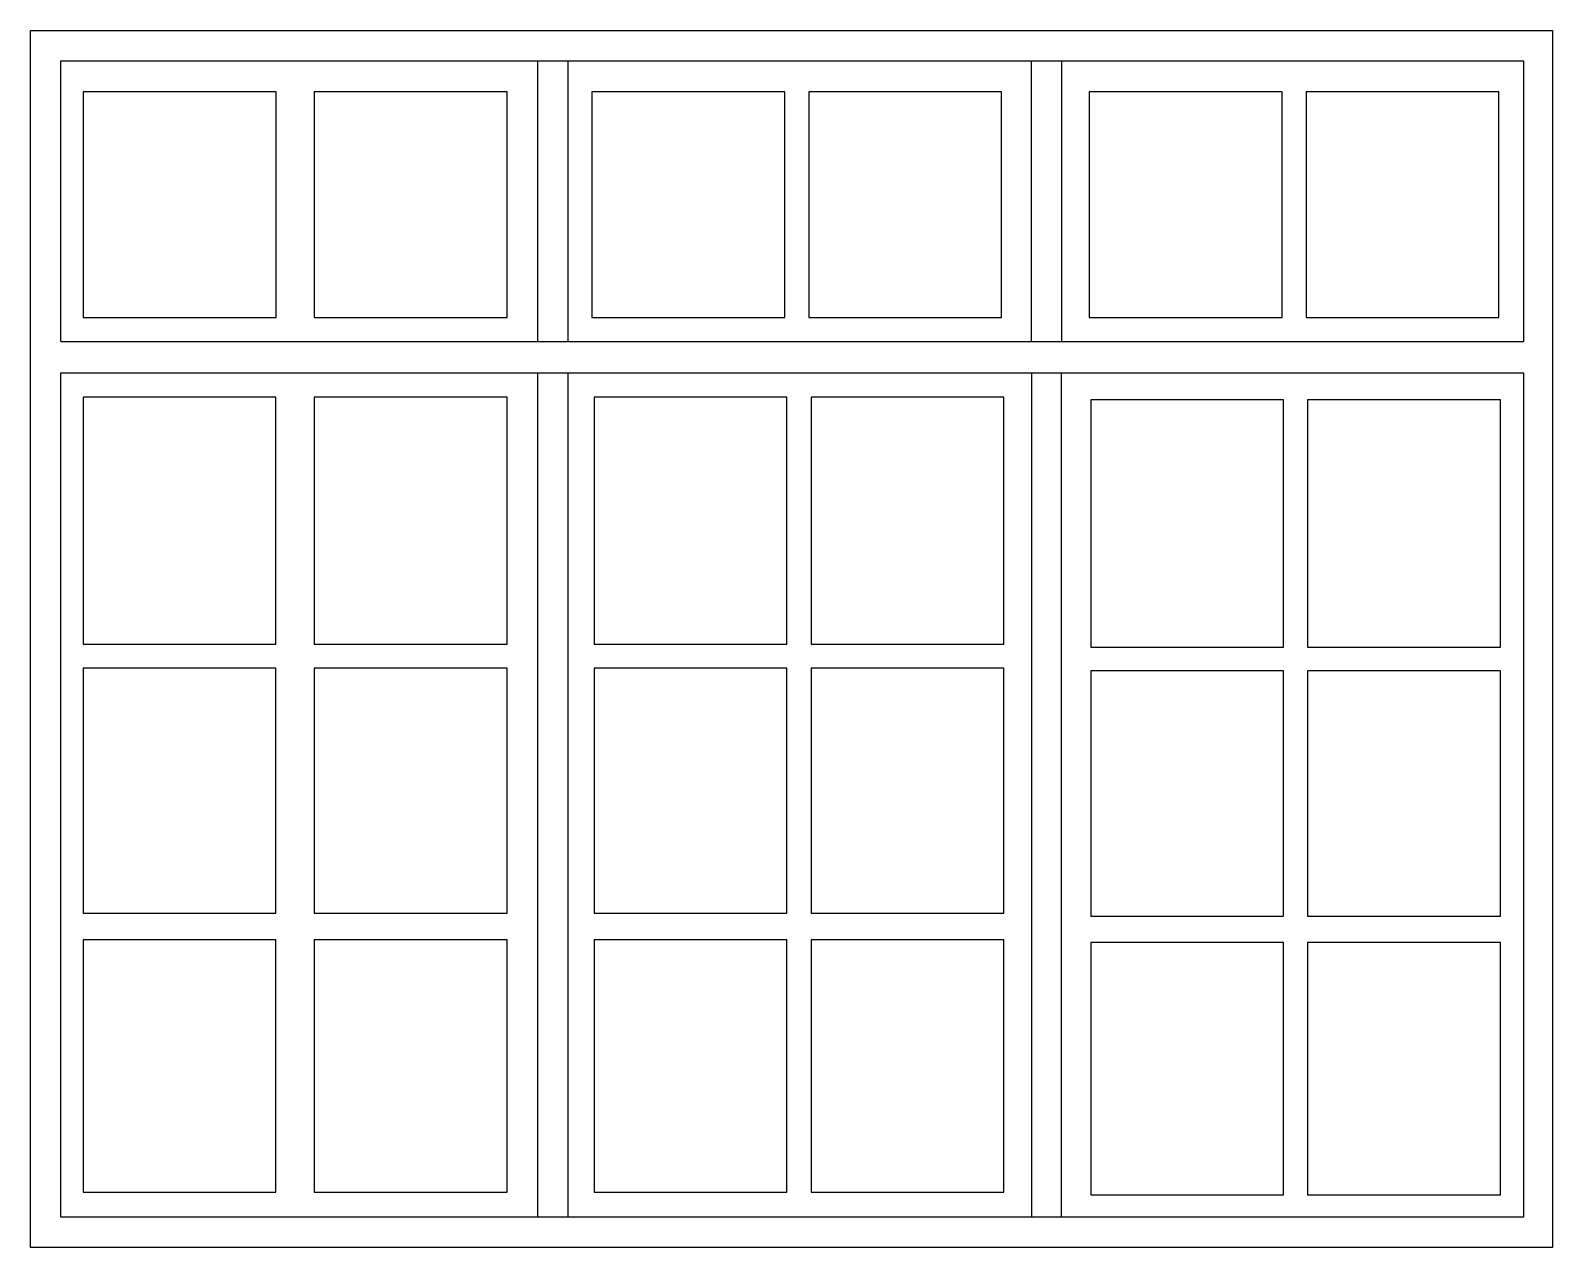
# Model space of a CAD drawing. Header units: millimetres. Extents: x -585.64 to -584.14, y 1790.03 to 1791.23.
import ezdxf

# ---------------------------------------------------------------- set-up
doc = ezdxf.new("R2010")
doc.units = ezdxf.units.MM
doc.header["$LTSCALE"] = 10
doc.layers.add('Janelas', color=2, linetype='Continuous')

msp = doc.modelspace()

# ---------------------------------------------------------------- linework, layer by layer
at = {"layer": 'Janelas'}
for p, q in [((-585.6367, 1790.0338), (-585.6367, 1791.2338)), ((-585.6367, 1791.2338), (-584.1367, 1791.2338)), ((-584.1367, 1791.2338), (-584.1367, 1790.0338)), ((-584.1367, 1790.0338), (-585.6367, 1790.0338))]:
    msp.add_line(p, q, dxfattribs=at)
at = {"layer": 'Janelas', "color": 1}
for p, q in [((-585.6067, 1790.9272), (-585.6067, 1791.2038)), ((-585.6067, 1791.2038), (-584.1654, 1791.2038)), ((-585.1371, 1791.2038), (-585.1371, 1790.9276)), ((-585.1071, 1791.2038), (-585.1071, 1790.9276)), ((-584.6507, 1791.2038), (-584.6507, 1790.9276)), ((-584.6207, 1791.2038), (-584.6207, 1790.9276)), ((-584.1654, 1791.2038), (-584.1654, 1790.9272)), ((-585.5847, 1791.1732), (-585.5847, 1790.9507)), ((-585.3947, 1791.1732), (-585.5847, 1791.1732)), ((-585.3947, 1790.9507), (-585.3947, 1791.1732)), ((-585.3571, 1791.1732), (-585.3571, 1790.9507)), ((-585.1671, 1791.1732), (-585.3571, 1791.1732)), ((-585.1671, 1790.9507), (-585.1671, 1791.1732)), ((-585.0834, 1791.1732), (-585.0834, 1790.9507)), ((-584.8934, 1791.1732), (-585.0834, 1791.1732)), ((-584.8934, 1790.9507), (-584.8934, 1791.1732)), ((-584.8697, 1791.1732), (-584.8697, 1790.9507)), ((-584.6797, 1791.1732), (-584.8697, 1791.1732)), ((-584.6797, 1790.9507), (-584.6797, 1791.1732)), ((-584.5933, 1791.1732), (-584.5933, 1790.9507)), ((-584.4032, 1791.1732), (-584.5933, 1791.1732)), ((-584.4032, 1790.9507), (-584.4032, 1791.1732)), ((-584.3796, 1791.1732), (-584.3796, 1790.9507)), ((-584.1896, 1791.1732), (-584.3796, 1791.1732)), ((-584.1896, 1790.9507), (-584.1896, 1791.1732)), ((-585.5847, 1790.9507), (-585.3947, 1790.9507)), ((-585.3571, 1790.9507), (-585.1671, 1790.9507)), ((-585.0834, 1790.9507), (-584.8934, 1790.9507)), ((-584.8697, 1790.9507), (-584.6797, 1790.9507)), ((-584.5933, 1790.9507), (-584.4032, 1790.9507)), ((-584.3796, 1790.9507), (-584.1896, 1790.9507)), ((-585.6067, 1790.9272), (-584.1654, 1790.9272)), ((-585.6067, 1790.0638), (-585.6067, 1790.8962)), ((-585.6067, 1790.8962), (-584.1654, 1790.8962)), ((-585.1371, 1790.8962), (-585.1371, 1790.0638)), ((-585.1071, 1790.8962), (-585.1071, 1790.0638)), ((-584.6503, 1790.8962), (-584.6503, 1790.0638)), ((-584.6209, 1790.8962), (-584.6209, 1790.0638)), ((-584.1654, 1790.8962), (-584.1654, 1790.0638)), ((-585.3948, 1790.8722), (-585.5848, 1790.8722)), ((-585.5848, 1790.8722), (-585.5848, 1790.6285)), ((-585.3948, 1790.6285), (-585.3948, 1790.8722)), ((-585.1671, 1790.8722), (-585.3572, 1790.8722)), ((-585.3572, 1790.8722), (-585.3572, 1790.6285)), ((-585.1671, 1790.6285), (-585.1671, 1790.8722)), ((-584.8912, 1790.8722), (-585.0812, 1790.8722)), ((-585.0812, 1790.8722), (-585.0812, 1790.6285)), ((-584.8912, 1790.6285), (-584.8912, 1790.8722)), ((-584.6775, 1790.8722), (-584.8675, 1790.8722)), ((-584.8675, 1790.8722), (-584.8675, 1790.6285)), ((-584.6775, 1790.6285), (-584.6775, 1790.8722)), ((-584.4018, 1790.8694), (-584.5918, 1790.8694)), ((-584.5918, 1790.8694), (-584.5918, 1790.6257)), ((-584.4018, 1790.6257), (-584.4018, 1790.8694)), ((-584.1881, 1790.8694), (-584.3781, 1790.8694)), ((-584.3781, 1790.8694), (-584.3781, 1790.6257)), ((-584.1881, 1790.6257), (-584.1881, 1790.8694)), ((-585.5848, 1790.6285), (-585.3948, 1790.6285)), ((-585.3572, 1790.6285), (-585.1671, 1790.6285)), ((-585.0812, 1790.6285), (-584.8912, 1790.6285)), ((-584.8675, 1790.6285), (-584.6775, 1790.6285)), ((-584.5918, 1790.6257), (-584.4018, 1790.6257)), ((-584.3781, 1790.6257), (-584.1881, 1790.6257)), ((-585.5848, 1790.6051), (-585.5848, 1790.3634)), ((-585.3948, 1790.6051), (-585.5848, 1790.6051)), ((-585.3948, 1790.3634), (-585.3948, 1790.6051)), ((-585.1671, 1790.6051), (-585.3572, 1790.6051)), ((-585.3572, 1790.6051), (-585.3572, 1790.3634)), ((-585.1671, 1790.3634), (-585.1671, 1790.6051)), ((-584.8912, 1790.6051), (-585.0812, 1790.6051)), ((-585.0812, 1790.6051), (-585.0812, 1790.3634)), ((-584.8912, 1790.3634), (-584.8912, 1790.6051)), ((-584.6775, 1790.6051), (-584.8675, 1790.6051)), ((-584.8675, 1790.6051), (-584.8675, 1790.3634)), ((-584.6775, 1790.3634), (-584.6775, 1790.6051)), ((-584.5918, 1790.6023), (-584.5918, 1790.3606)), ((-584.4018, 1790.6023), (-584.5918, 1790.6023)), ((-584.4018, 1790.3606), (-584.4018, 1790.6023)), ((-584.1881, 1790.6023), (-584.3781, 1790.6023)), ((-584.3781, 1790.6023), (-584.3781, 1790.3606)), ((-584.1881, 1790.3606), (-584.1881, 1790.6023)), ((-585.5848, 1790.3634), (-585.3948, 1790.3634)), ((-585.3572, 1790.3634), (-585.1671, 1790.3634)), ((-585.0812, 1790.3634), (-584.8912, 1790.3634)), ((-584.8675, 1790.3634), (-584.6775, 1790.3634)), ((-584.5918, 1790.3606), (-584.4018, 1790.3606)), ((-584.3781, 1790.3606), (-584.1881, 1790.3606)), ((-585.3948, 1790.3373), (-585.5848, 1790.3373)), ((-585.5848, 1790.3373), (-585.5848, 1790.0884)), ((-585.3948, 1790.0884), (-585.3948, 1790.3373)), ((-585.3572, 1790.3373), (-585.3572, 1790.0884)), ((-585.1671, 1790.3373), (-585.3572, 1790.3373)), ((-585.1671, 1790.0884), (-585.1671, 1790.3373)), ((-584.8912, 1790.3373), (-585.0812, 1790.3373)), ((-585.0812, 1790.3373), (-585.0812, 1790.0884)), ((-584.8912, 1790.0884), (-584.8912, 1790.3373)), ((-584.8675, 1790.3373), (-584.8675, 1790.0884)), ((-584.6775, 1790.3373), (-584.8675, 1790.3373)), ((-584.6775, 1790.0884), (-584.6775, 1790.3373)), ((-584.4018, 1790.3345), (-584.5918, 1790.3345)), ((-584.5918, 1790.3345), (-584.5918, 1790.0857)), ((-584.4018, 1790.0857), (-584.4018, 1790.3345)), ((-584.3781, 1790.3345), (-584.3781, 1790.0857)), ((-584.1881, 1790.3345), (-584.3781, 1790.3345)), ((-584.1881, 1790.0857), (-584.1881, 1790.3345)), ((-585.5848, 1790.0884), (-585.3948, 1790.0884)), ((-585.3572, 1790.0884), (-585.1671, 1790.0884)), ((-585.0812, 1790.0884), (-584.8912, 1790.0884)), ((-584.8675, 1790.0884), (-584.6775, 1790.0884)), ((-584.5918, 1790.0857), (-584.4018, 1790.0857)), ((-584.3781, 1790.0857), (-584.1881, 1790.0857)), ((-584.1654, 1790.0638), (-585.6067, 1790.0638))]:
    msp.add_line(p, q, dxfattribs=at)

doc.saveas('drawing.dxf')
